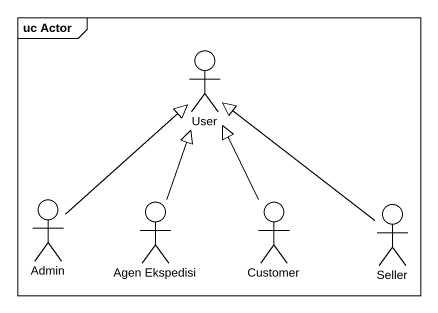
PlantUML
@startuml
mainframe uc Actor
actor User
actor Admin
actor "Agen Ekspedisi" as Agen_Ekspedisi
actor Customer
actor Seller
Admin -up-|> User
Agen_Ekspedisi -up-|> User
Customer -up-|> User
Seller -up-|> User
@enduml
